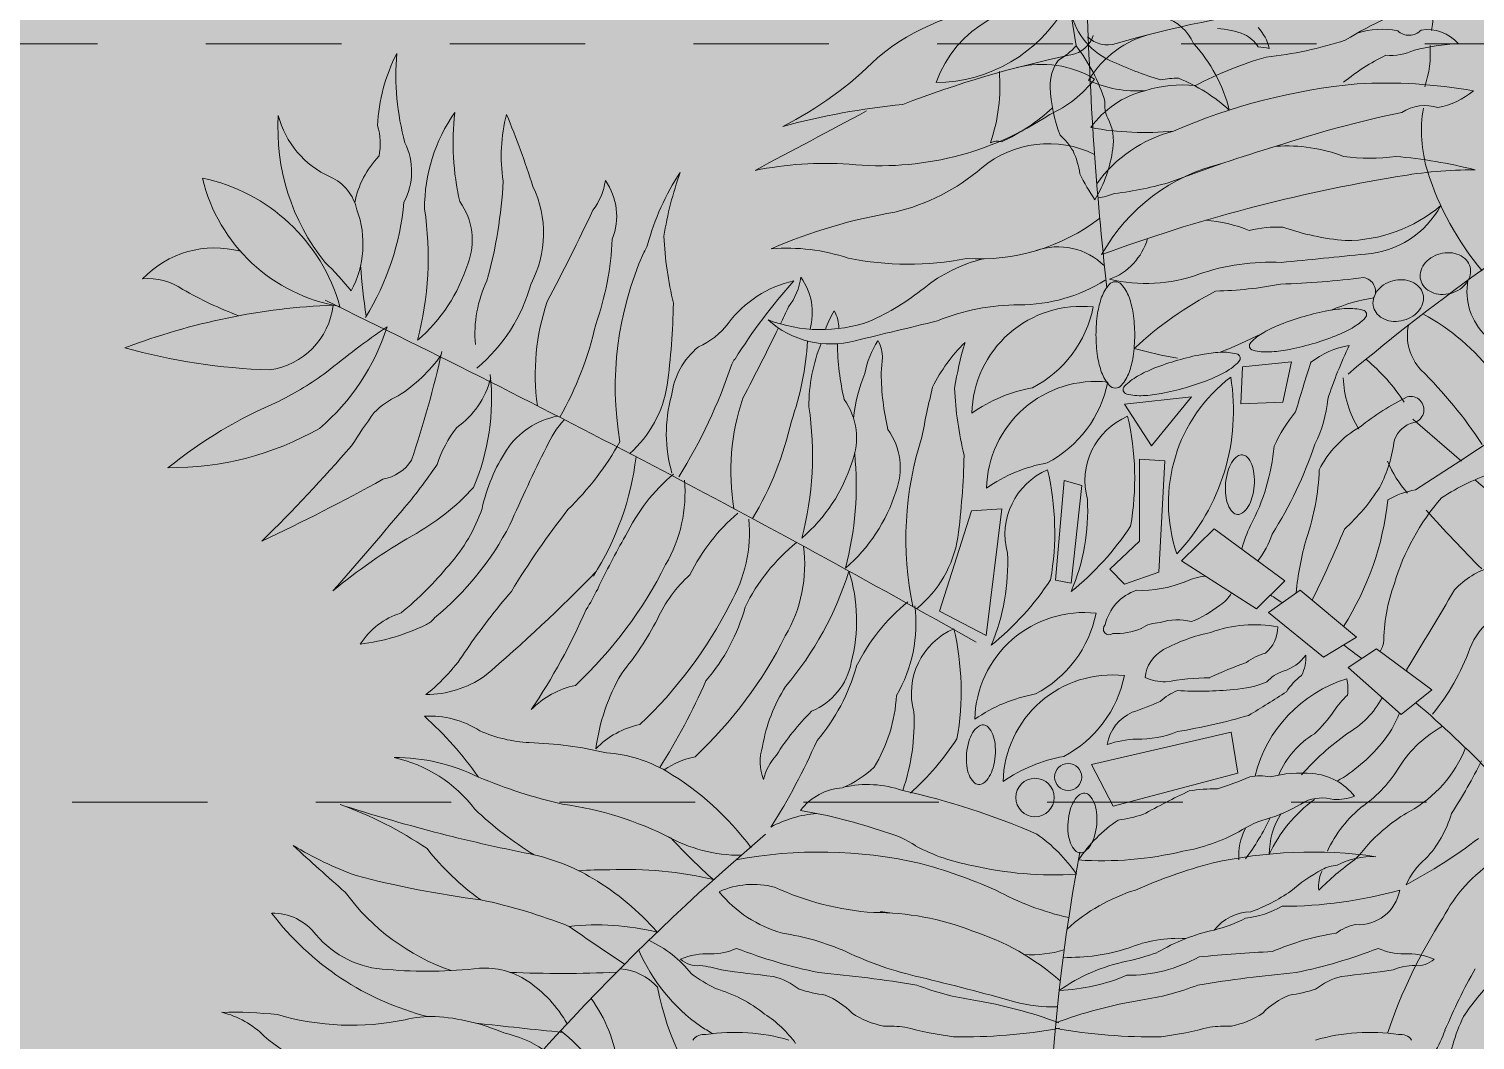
# Model space of a CAD drawing. Header units: millimetres. Extents: x -9564 to 494436, y -140371 to 4257.
# Drawn here: x -5.718 to -4.383, y 113.273 to 114.207 of the extents above; entities that cross this region are included whole.
import ezdxf
from ezdxf.enums import TextEntityAlignment as Align

# ---------------------------------------------------------------- set-up
doc = ezdxf.new("R2010")
doc.units = ezdxf.units.MM
doc.header["$MEASUREMENT"] = 0
doc.linetypes.add('HIDDEN2', pattern=[0.1875, 0.125, -0.0625])
for name, color, linetype, lineweight in [('8', 8, 'Continuous', 5), ('AS', 8, 'HIDDEN2', 5), ('HATCH', 8, 'Continuous', 13), ('XR-KOP A3_MOZART$0$A-TXTKOP', 3, 'Continuous', 5)]:
    doc.layers.add(name, color=color, linetype=linetype, lineweight=lineweight)
doc.styles.add('HAND', font='ROMAND.SHX', dxfattribs={"width": 0.8, "height": 250})
doc.styles.add('XR-KOP A3_MOZART$0$ROMAND', font='romand.shx', dxfattribs={"height": 2, "bigfont": 'bigfont.shx'})

# ---------------------------------------------------------------- blocks, each defined once
blk = doc.blocks.new('TREE03')
at = {"layer": 'HATCH'}
for p, q in [((5.195, 9.449), (5.282, 11.355)), ((5.282, 11.355), (7.795, 11.615)), ((7.795, 11.615), (7.362, 9.535)), ((2.659, 9.815), (-0.785, 9.432)), ((0.593, 7.289), (2.659, 9.815)), ((-0.785, 9.432), (0.593, 7.289)), ((7.362, 9.535), (5.195, 9.449)), ((14.035, 8.669), (16.549, 6.502)), ((-0.019, 6.601), (1.282, 6.524)), ((-0.019, 2.392), (-0.019, 6.601)), ((1.282, 6.524), (0.976, 0.785)), ((-3.891, 5.502), (-4.343, 0.384)), ((-2.988, 5.251), (-3.891, 5.502)), ((-3.54, 0.233), (-2.988, 5.251)), ((-10.314, -1.222), (-8.658, 3.946)), ((-8.658, 3.946), (-7.102, 4.047)), ((-7.102, 4.047), (-7.905, -2.476)), ((2.133, 1.382), (3.827, 3.015)), ((3.827, 3.015), (7.456, 0.354)), ((-1.55, 0.938), (-0.019, 2.392)), ((-0.785, 0.173), (-1.55, 0.938)), ((0.976, 0.785), (-0.785, 0.173)), ((6.004, -1.098), (2.133, 1.382)), ((-4.343, 0.384), (-3.54, 0.233)), ((7.456, 0.354), (6.004, -1.098)), ((6.609, -1.279), (8.242, -0.13)), ((8.242, -0.13), (11.146, -2.549)), ((-7.905, -2.476), (-10.314, -1.222)), ((9.452, -3.578), (6.609, -1.279)), ((11.146, -2.549), (9.452, -3.578)), ((10.723, -4.122), (12.174, -3.154)), ((12.174, -3.154), (15.018, -5.271)), ((13.445, -6.541), (10.723, -4.122)), ((15.018, -5.271), (13.445, -6.541)), ((4.689, -7.444), (-2.486, -9.1)), ((5.04, -9.551), (4.689, -7.444)), ((-2.486, -9.1), (-1.382, -11.258)), ((-1.382, -11.258), (5.04, -9.551))]:
    blk.add_line(p, q, dxfattribs=at)
for points in [[(14.447, 15.815, 0.119964), (14.641, 15.462, 0.104948), (15.014, 15.196, 0.088944), (15.473, 15.087, 0.080201), (15.993, 15.141, 0.080201), (16.469, 15.356, 0.088944), (16.811, 15.682, 0.104948), (16.998, 16.1, 0.119964), (16.988, 16.502, 0.119964), (16.795, 16.854, 0.104948), (16.422, 17.12, 0.088944), (15.963, 17.229, 0.080201), (15.443, 17.175, 0.080201), (14.967, 16.96, 0.088944), (14.625, 16.634, 0.104948), (14.437, 16.217, 0.119964)], [(-2.258, 13.002, 0.037444), (-2.174, 11.883, 0.049921), (-1.966, 11.067, 0.093255), (-1.575, 10.407, 0.215661), (-1.262, 10.265, 0.215661), (-0.948, 10.407, 0.093255), (-0.557, 11.067, 0.049921), (-0.349, 11.883, 0.037444), (-0.265, 13.002, 0.037444), (-0.349, 14.121, 0.049921), (-0.557, 14.938, 0.093255), (-0.948, 15.597, 0.215661), (-1.262, 15.739, 0.215661), (-1.575, 15.597, 0.093255), (-1.966, 14.938, 0.049921), (-2.174, 14.121, 0.037444)], [(12.021, 14.428, 0.119964), (12.214, 14.076, 0.104948), (12.587, 13.809, 0.088944), (13.046, 13.7, 0.080201), (13.566, 13.754, 0.080201), (14.042, 13.969, 0.088944), (14.384, 14.295, 0.104948), (14.572, 14.713, 0.119964), (14.562, 15.115, 0.119964), (14.368, 15.467, 0.104948), (13.995, 15.733, 0.088944), (13.536, 15.842, 0.080201), (13.016, 15.788, 0.080201), (12.54, 15.573, 0.088944), (12.198, 15.248, 0.104948), (12.01, 14.83, 0.119964)], [(8.855, 12.535, 0.024378), (10.074, 12.954, 0.033607), (10.917, 13.357, 0.071679), (11.593, 13.878, 0.269423), (11.652, 14.113, 0.269423), (11.477, 14.28, 0.071679), (10.627, 14.36, 0.033607), (9.698, 14.251, 0.024378), (8.444, 13.953, 0.024378), (7.225, 13.535, 0.033607), (6.381, 13.131, 0.071679), (5.706, 12.611, 0.269423), (5.647, 12.376, 0.269423), (5.822, 12.208, 0.071679), (6.671, 12.129, 0.033607), (7.601, 12.238, 0.024378)], [(2.354, 10.282, 0.024378), (3.574, 10.7, 0.033607), (4.417, 11.104, 0.071679), (5.093, 11.625, 0.269423), (5.152, 11.86, 0.269423), (4.977, 12.027, 0.071679), (4.127, 12.106, 0.033607), (3.198, 11.997, 0.024378), (1.944, 11.7, 0.024378), (0.725, 11.282, 0.033607), (-0.119, 10.878, 0.071679), (-0.794, 10.357, 0.269423), (-0.853, 10.122, 0.269423), (-0.678, 9.955, 0.071679), (0.171, 9.875, 0.033607), (1.1, 9.984, 0.024378)], [(4.409, 5.36, 0.049118), (4.418, 4.734, 0.06291), (4.534, 4.259, 0.103199), (4.778, 3.879, 0.179861), (5.017, 3.767, 0.179861), (5.271, 3.838, 0.103199), (5.574, 4.172, 0.06291), (5.767, 4.622, 0.049118), (5.88, 5.238, 0.049118), (5.87, 5.863, 0.06291), (5.755, 6.339, 0.103199), (5.511, 6.718, 0.179861), (5.272, 6.831, 0.179861), (5.018, 6.759, 0.103199), (4.715, 6.425, 0.06291), (4.522, 5.976, 0.049118)], [(-8.913, -8.542, 0.049118), (-8.903, -9.168, 0.06291), (-8.787, -9.643, 0.103199), (-8.544, -10.023, 0.179861), (-8.305, -10.135, 0.179861), (-8.05, -10.064, 0.103199), (-7.747, -9.73, 0.06291), (-7.555, -9.28, 0.049118), (-7.442, -8.665, 0.049118), (-7.451, -8.039, 0.06291), (-7.567, -7.564, 0.103199), (-7.81, -7.184, 0.179861), (-8.05, -7.072, 0.179861), (-8.304, -7.143, 0.103199), (-8.607, -7.477, 0.06291), (-8.8, -7.927, 0.049118)], [(-3.694, -12.054, 0.049118), (-3.685, -12.68, 0.06291), (-3.569, -13.156, 0.103199), (-3.326, -13.535, 0.179861), (-3.087, -13.648, 0.179861), (-2.832, -13.576, 0.103199), (-2.529, -13.242, 0.06291), (-2.336, -12.793, 0.049118), (-2.223, -12.177, 0.049118), (-2.233, -11.551, 0.06291), (-2.349, -11.076, 0.103199), (-2.592, -10.696, 0.179861), (-2.831, -10.584, 0.179861), (-3.086, -10.655, 0.103199), (-3.389, -10.989, 0.06291), (-3.581, -11.439, 0.049118)]]:
    blk.add_lwpolyline(points, format="xyb", close=True, dxfattribs=at)
for centre, radius in [((-3.69, -9.752), 0.697), ((-5.396, -10.806), 0.988)]:
    blk.add_circle(centre, radius, dxfattribs=at)
for centre, radius, start, end in [((7.818, 29.964), 7.297, 349.69675, 10.30325), ((-6.258, 18.65), 11.253, 92.89899, 130.0309), ((170.687, 34.673), 173.458, 181.48413, 186.37077), ((14.41, -25.532), 55.763, 96.99224, 106.27607), ((20.358, 12.362), 18.594, 106.78337, 121.76749), ((87.294, -80.311), 119.163, 112.23141, 129.9934), ((-3.837, 28.903), 1.517, 281.14363, 341.26454), ((-1.66, 29.447), 1.517, 226.80733, 286.92825), ((1.853, 23.42), 5.227, 103.7888, 149.25676), ((12.471, 24.569), 4.165, 78.99098, 108.19963), ((13.852, 29.263), 0.842, 225.88884, 317.1217), ((14.793, 26.614), 2.101, 41.15103, 98.88106), ((4.533, 46.529), 19.326, 275.82661, 288.19742), ((12.849, 30.56), 3.176, 266.38652, 293.63035), ((17.089, 15.859), 12.158, 93.36662, 104.1265), ((9.598, 27.509), 5.345, 341.06181, 4.23573), ((-30.309, 23.386), 8.917, 152.66538, 177.46758), ((-24.817, 26.393), 13.457, 175.36281, 195.07866), ((-26.694, 40.341), 18.578, 296.60326, 315.26875), ((7.855, -27.17), 55.763, 101.79581, 111.07963), ((-5.035, 21.698), 5.227, 58.81512, 104.28308), ((12.175, 8.037), 20.086, 106.42723, 117.64706), ((17.456, 17.492), 11.004, 115.90754, 129.33334), ((-7.181, 29.942), 6.147, 294.44832, 322.13546), ((-0.133, 31.704), 6.147, 245.93641, 273.62355), ((1.462, 20.818), 4.903, 104.2546, 144.46708), ((2.181, 19.442), 6.423, 83.97377, 107.44794), ((13.97, -4.563), 30.607, 95.23897, 113.57567), ((12.675, 0.042), 25.918, 80.0462, 93.31793), ((14.602, 28.587), 3.953, 280.69108, 310.23766), ((-8.473, -12.882), 37.927, 95.64019, 105.13324), ((14.671, 22.616), 2.19, 72.34911, 123.00649), ((21.617, 23.503), 7.13, 170.53915, 196.76415), ((-33.346, 23.624), 10.998, 176.48456, 218.68932), ((-39.718, 25.48), 4.755, 194.38912, 246.02165), ((-28.173, 19.506), 8.627, 145.06609, 180.12409), ((-21.694, 22.91), 13.638, 173.53048, 192.92363), ((-24.503, 22.221), 8.352, 165.25434, 188.97639), ((-78.132, 5.548), 49.278, 17.84296, 22.42698), ((153126.074, -287250.128), 325543.588, 118.06114877, 118.06229272), ((-13.363, 37.445), 15.739, 264.17278, 303.67076), ((25.094, -31.469), 57.115, 101.73357, 108.45298), ((-42.304, 22.845), 3.226, 348.50147, 16.86304), ((0.247, 39.052), 15.633, 259.77816, 275.43806), ((3.499, 16.685), 7.031, 104.58799, 144.34805), ((-40.821, 21.411), 3.355, 331.94995, 26.19874), ((-4.693, 17.435), 5.404, 64.0586, 129.52676), ((28.269, -48.878), 74.676, 106.53556, 110.88952), ((7.552, 14.475), 8.252, 69.20613, 93.73157), ((-35.704, 18.885), 4.778, 136.04396, 168.86666), ((-16.159, 3.233), 18.594, 86.30439, 101.2885), ((-15.08, 29.683), 10.656, 283.44904, 310.69618), ((6.454, 12.454), 9.634, 103.08535, 150.94222), ((11.825, 31.928), 9.831, 262.14633, 277.85367), ((10.878, -3.579), 25.87, 75.75918, 84.92016), ((-39.72, 23.09), 8.74, 193.38149, 260.56173), ((-50.125, 11.943), 9.321, 15.72343, 78.2198), ((-42.675, 18.904), 2.456, 12.5715, 65.34729), ((-56.472, 22.162), 23.751, 344.43045, 356.99867), ((-30.751, 21.407), 3.285, 322.62511, 351.86805), ((-30.085, 19.112), 3.169, 338.20084, 35.28189), ((-12.9, 14.28), 12.872, 146.62299, 164.88496), ((-5.598, 14.999), 19.14, 160.58239, 170.73359), ((26.614, -60.335), 82.572, 99.31036, 110.25111), ((-3.066, 36.297), 16.111, 276.27675, 286.99156), ((17.242, -1.6), 23.096, 90, 99.93994), ((29.081, 25.933), 14.978, 197.42727, 219.99757), ((-36.223, 18.24), 5.548, 332.0351, 25.704), ((-2.652, 23.554), 3.538, 278.09931, 292.38106), ((-45.084, 17.685), 5.116, 331.82639, 20.04715), ((-51.6, 21.115), 13.8, 328.50543, 354.66812), ((-53.438, 16.995), 16.824, 345.29259, 8.52079), ((-37.736, 17.88), 3.388, 338.72266, 35.74402), ((-135.941, 70.39), 119.246, 332.17324, 334.69144), ((10.569, 25.458), 7.602, 270, 310.2621), ((11.26, 21.958), 4.808, 274.15795, 331.40811), ((-8.175, -7.245), 26.93, 99.46253, 113.60785), ((-8.263, 27.156), 10.242, 266.28463, 307.26025), ((2.905, 11.761), 7.153, 67.62013, 86.23858), ((-42.356, 18.596), 15.228, 340.61333, 357.51289), ((-6.261, 18.922), 18.247, 182.64277, 193.6146), ((-2.636, 18.822), 3.148, 289.88601, 344.15766), ((7.138, 12.037), 6.516, 88.02862, 103.39309), ((11.658, 30.656), 12.846, 250.46251, 265.13546), ((-47.593, 12.353), 5.126, 75.04931, 136.41234), ((-9.929, 10.327), 17.06, 156.08665, 189.51969), ((-26.714, 18.083), 1.457, 324.71882, 342.14586), ((-18.154, 7.564), 9.901, 71.50345, 94.66696), ((-4.206, 14.15), 3.385, 45.2338, 109.61313), ((-97.81, 1089.418), 1077.824, 275.5951, 275.826608), ((-53.715, 4.586), 16.936, 39.10987, 45.9075), ((-12.19, 18.352), 27.957, 183.6478, 189.0363), ((-42.725, 19.2), 8.536, 310.64798, 342.62185), ((-11.925, 32.035), 15.395, 258.42931, 281.23056), ((-6.227, 9.371), 7.763, 103.63025, 128.8772), ((6.706, 5.544), 11.2, 87.08903, 109.17191), ((-51.018, 12.759), 3.141, 55.38232, 95.25864), ((-27.805, 13.048), 6.403, 154.67776, 184.86038), ((-39.563, 17.861), 8.535, 309.70406, 344.91029), ((-16.541, 10.144), 5.781, 102.60475, 143.40614), ((4.841, -4.369), 30.314, 138.32764, 147.86212), ((-20.687, 16.434), 3.285, 322.62511, 351.86805), ((-20.022, 14.139), 3.169, 344.56501, 35.28189), ((-6.165, 22.733), 8.18, 269.70069, 302.36891), ((0.288, 23.829), 8.18, 256.90574, 289.57396), ((5.603, 62.999), 47.414, 271.97857, 277.15689), ((11.399, 15.239), 0.723, 332.81978, 81.09866), ((20.035, 15.245), 3.21, 169.65278, 226.16461), ((-39.71, 31.85), 19.056, 240.0159, 249.60627), ((-19.151, 25.424), 12.846, 294.13919, 308.81213), ((12.658, -1.608), 19.004, 117.45664, 132.97915), ((3.378, 35.945), 20.696, 271.43216, 280.75616), ((13.356, 6.239), 8.769, 98.61604, 113.5511), ((-40.142, -19.285), 33.847, 92.30861, 110.90434), ((-45.281, 14.964), 3.8, 277.75737, 353.50672), ((-292.692, -503.018), 575.336, 60.390043, 64.157867), ((-19.5, 10.972), 11.608, 161.12873, 188.0056), ((-63.89, 15.539), 39.905, 352.61214, 358.68952), ((-125.878, 65.417), 119.246, 334.22667, 334.69144), ((-11.983, 11.856), 4.43, 147.56399, 161.27533), ((-17.215, 13.368), 1.725, 358.74474, 30.0674), ((-6.188, 3.354), 11.2, 90.10273, 112.18562), ((-3.013, 8.839), 5.633, 83.79627, 178.57819), ((-8.31, 15.618), 6.023, 297.55389, 348.70884), ((-49.587, 16.868), 11.395, 310.39385, 342.40116), ((-15.171, -21.129), 41.816, 124.2828, 129.63035), ((-44.627, 17.251), 17.043, 330.14462, 347.42979), ((-24.352, 16.028), 3.998, 294.20473, 322.42832), ((-15.904, 17.345), 4.808, 227.86653, 285.11669), ((-16.407, 20.877), 7.602, 249.01255, 289.27465), ((-265.313, 1060.975), 1077.824, 283.448037, 283.679545), ((16.384, 12.981), 2.623, 168.59615, 222.39293), ((9.256, 4.188), 11.225, 36.96422, 61.79639), ((-125.878, 65.417), 119.246, 332.17324, 334.11608), ((-32.293, 13.623), 15.228, 340.61333, 356.47396), ((-10.019, 10.326), 4.187, 145.56716, 170.41401), ((-14.965, 11.829), 1.725, 358.74474, 30.0674), ((-9.666, 46.01), 36.602, 292.1376, 295.7388), ((-43.732, 43.018), 31.836, 254.53828, 268.1338), ((-42.317, 16.455), 7.793, 302.27191, 324.82347), ((-91.635, 24.689), 57.122, 341.49626, 347.3143), ((-20.327, 9.434), 3.792, 128.98742, 173.47186), ((-8.401, 9.324), 8.627, 157.94792, 180.12409), ((-1.922, 12.727), 13.638, 180.74504, 192.92363), ((-2.949, 6.461), 8.626, 134.50168, 153.43562), ((9.354, 7.171), 19.14, 163.63792, 170.73359), ((7.638, 42.78), 31.5, 255.40663, 259.57831), ((11.463, 8.231), 4.286, 99.26434, 128.65821), ((30.784, 2.856), 22.197, 154.35772, 162.03721), ((-47.151, 20.268), 27.59, 328.11164, 341.4584), ((-20.444, 11.333), 0.572, 132.29474, 163.6644), ((0.257, 10.202), 13.591, 173.28487, 176.59145), ((117.406, -22.869), 113.951, 162.40424, 163.73892), ((5.531, 4.316), 9.611, 32.88758, 50.62668), ((-1.271, -4.917), 22.521, 33.05168, 45.74075), ((-52.254, 25.431), 17.732, 296.7414, 305.95356), ((-37.643, 11.831), 4.375, 304.79227, 345.98795), ((-44.897, 9.705), 11.548, 336.79149, 6.23002), ((-6.152, 7.784), 8.627, 157.94792, 173.88522), ((0.327, 11.188), 13.638, 180.74504, 192.92363), ((-2.26, 4.975), 5.633, 83.79627, 178.57819), ((-7.558, 11.755), 6.023, 297.55389, 348.70884), ((9.625, 4.354), 8.155, 127.36794, 198.73508), ((-5.956, 9.102), 10.771, 316.84322, 9.2598), ((15.908, 10.992), 5.447, 182.05501, 211.4694), ((-36.472, 6.147), 4.083, 114.36398, 135.61271), ((-30.169, 11.345), 5.927, 311.43666, 350.90527), ((-17.113, 7.914), 7.249, 164.38688, 196.26825), ((-9.437, 5.999), 11.608, 161.12873, 189.60031), ((-17.965, 7.697), 3.388, 338.72266, 35.74402), ((38.154, -1.375), 50.2, 166.52951, 169.5366), ((8.692, 11.094), 18.247, 182.64277, 193.6146), ((-4.092, 2.447), 7.962, 100.36504, 124.87656), ((3.087, 10.328), 6.613, 333.54812, 354.55936), ((19.303, -1.589), 12.679, 115.95003, 128.98939), ((13.928, 9.151), 0.683, 283.33127, 104.74276), ((-34.907, -12.534), 24.03, 112.94366, 128.90366), ((-13.479, -9.895), 32.071, 143.89583, 147.57607), ((-33.666, 6.812), 16.824, 345.29259, 8.52079), ((13.712, 4.249), 7.444, 139.95, 156.0363), ((-49.868, 21.698), 15.532, 269.51622, 299.57011), ((-29.757, 4.148), 6.766, 142.81222, 161.11473), ((-29.193, 4.822), 4.071, 100.76101, 146.34302), ((-25.482, 4.962), 5.531, 138.24908, 155.85135), ((-34.564, 12.278), 17.043, 329.19186, 347.42979), ((0.809, 5.485), 3.633, 113.35521, 195.16261), ((-14.504, 5.612), 14.238, 350.07359, 13.02278), ((13.895, 3.724), 5.219, 119.50069, 153.43364), ((14.391, 7.142), 1.379, 102.80356, 160.46027), ((-39.71, 14.659), 14.8, 314.03373, 331.09415), ((-15.716, 6.158), 3.388, 338.72266, 35.74402), ((5.023, 2.499), 17.06, 162.10172, 191.76379), ((5.825, 8.512), 7.324, 332.80186, 352.87458), ((279.734, -399.617), 484.002, 122.61893, 123.27497), ((-105.495, 63.715), 86.026, 314.53331, 319.02136), ((-24.969, 2.128), 9.08, 146.96316, 167.65891), ((48.387, -32.331), 88.275, 153.37884, 156.24445), ((-40.466, 8.472), 14.651, 327.45363, 353.17489), ((-31.417, 5.273), 16.824, 345.29259, 5.55113), ((-48.938, 7.712), 39.905, 352.61214, 358.68952), ((-4.068, 8.313), 11.026, 332.29918, 354.58489), ((-10.903, 14.02), 20.986, 327.5067, 341.56407), ((-39.346, 7.777), 2.239, 280.28085, 327.09187), ((-54.344, 18.3), 21.767, 318.82806, 326.66587), ((-22.954, 9.017), 8.536, 310.64798, 342.62185), ((-3.339, -1.417), 7.962, 100.36504, 124.87656), ((-3.306, 2.725), 3.633, 113.35521, 195.16261), ((-18.618, 2.852), 14.238, 350.07359, 13.02278), ((-2.687, 6.463), 11.922, 340.70893, 358.05057), ((18.409, 8.933), 6.173, 203.19764, 221.35127), ((-90.324, 98.292), 106.002, 295.21643, 298.99216), ((-17.636, -1.641), 9.82, 130.35774, 154.0115), ((-30.698, 4.862), 7.299, 329.68715, 5.25245), ((22.141, -5.631), 12.205, 108.43397, 122.84549), ((2.941, -11.612), 22.338, 39.35271, 50.19313), ((-43.229, 13.246), 12.062, 298.67394, 317.87017), ((-20.705, 7.478), 8.536, 310.64798, 342.62185), ((-13.397, 3.986), 10.713, 336.94256, 2.93572), ((-2.433, 6.179), 15.285, 327.66505, 353.73789), ((3.623, 10.658), 10.302, 312.01557, 327.77637), ((14.884, 0.902), 4.188, 99.63688, 120.46411), ((24.371, -3.121), 11.759, 138.81245, 163.5632), ((-183.056, 124.758), 188.793, 318.56715, 320.22384), ((-41.907, 6.833), 8.528, 318.27763, 341.08326), ((7.103, -24.303), 46.22, 142.21058, 148.56761), ((-14.321, -3.654), 9.82, 130.35774, 154.0115), ((67.818, 51.177), 71.03, 221.63223, 224.99577), ((-46.054, 10.314), 15.375, 309.46447, 332.56425), ((-27.383, 2.849), 7.299, 329.68715, 5.25245), ((-12.669, 11.165), 14.585, 308.75115, 326.7005), ((10.995, 0.51), 5.938, 153.20133, 165.68728), ((-38.147, 22.93), 52.587, 333.36577, 337.73352), ((-23.079, -22.286), 28.787, 119.92773, 129.81557), ((10.175, -18.227), 42.174, 150.31007, 154.50846), ((-11.48, -5.311), 9.82, 128.98698, 154.0115), ((-15.216, 3.517), 5.927, 309.0158, 350.90527), ((2.721, 4.043), 4.279, 321.40239, 342.34893), ((24.517, -1.928), 16.562, 164.40491, 174.26874), ((-24.542, 1.192), 7.299, 329.68715, 7.37139), ((-17.511, 1.226), 10.713, 336.94256, 2.93572), ((-49.762, 12.913), 18.45, 309.57122, 320.42203), ((-88.083, 59.185), 83.785, 310.45741, 315.84232), ((-44.256, 11.171), 22.232, 313.20158, 333.28878), ((-31.041, 5.819), 16.824, 319.58497, 342.81317), ((-23.11, -1.713), 8.536, 345.48392, 17.45778), ((19.343, -3.066), 4.316, 106.19217, 137.04296), ((-18.769, -4.31), 6.615, 131.4423, 156.03813), ((-16.784, 8.405), 14.585, 308.75115, 326.7005), ((0.054, 5.808), 5.955, 267.78109, 292.3788), ((3.903, -3.365), 3.994, 97.72271, 113.33362), ((21.883, -2.959), 9.343, 160.20008, 179.54944), ((-5.687, -23.057), 35.108, 139.3776, 145.52483), ((-41.136, 6.62), 14.839, 328.48362, 333.17571), ((-5.76, -8.372), 9.82, 128.98698, 154.0115), ((0.596, -2.46), 2.443, 108.43381, 167.19352), ((3.175, 0.584), 1.764, 301.53073, 330.93446), ((-26.397, -53.012), 62.173, 57.15666, 57.8225), ((-175.225, 111.891), 221.777, 328.43367, 329.66296), ((-36.865, -4.979), 3.844, 107.31827, 147.48521), ((-58.885, 12.177), 33.186, 326.20201, 336.34788), ((-40.941, 9.158), 22.232, 313.20158, 333.28878), ((-29.854, 1.638), 9.908, 319.41815, 344.5088), ((-18.822, -1.869), 7.299, 329.68715, 7.37139), ((-2.862, -6.917), 5.633, 83.79627, 178.57819), ((-8.16, -0.138), 6.023, 297.55389, 348.70884), ((0.648, 3.392), 5.521, 291.30203, 308.65795), ((-41.418, 7.742), 10.735, 277.02132, 296.06444), ((-37.141, -0.941), 1.057, 294.57031, 324.3675), ((-40.16, 6.497), 17.361, 320.98142, 332.1135), ((-8.123, -5.454), 3.633, 113.35521, 195.16261), ((-23.435, -5.327), 14.238, 350.07359, 13.02278), ((-1.584, -2.133), 0.295, 133.26185, 309.11377), ((-1.257, 1.129), 3.494, 267.69361, 292.40563), ((1.044, -3.553), 1.746, 90, 123.7401), ((1.94, -4.405), 2.748, 74.93247, 109.01714), ((5.877, -8.417), 6.503, 79.2164, 110.00429), ((5.314, -2.015), 1.78, 310.04481, 359.52723), ((20.442, -4.527), 3.736, 128.05928, 158.19728), ((-38.1, 7.501), 22.232, 313.20158, 333.28878), ((5.576, -11.397), 9.291, 101.94341, 118.02036), ((-26.397, -53.012), 62.173, 52.54157, 53.62291), ((10.476, -2.197), 2.176, 329.83802, 341.56407), ((-42.36, 1.699), 9.144, 307.97997, 327.71972), ((2.109, -4.812), 1.85, 119.05299, 174.5865), ((7.116, -5.927), 2.633, 104.44222, 128.28831), ((6.777, -2.24), 2.149, 286.06557, 325.00619), ((6.572, -3.609), 1.97, 332.23989, 3.98126), ((6.446, 0.619), 11.178, 320.32454, 340.35591), ((-17.385, -9.765), 10.708, 150.13974, 172.12075), ((-18.178, -3.228), 3.388, 292.36175, 349.38311), ((-24.134, -1.423), 9.908, 319.41815, 344.5088), ((12.217, -22.891), 20.186, 109.48134, 115.27625), ((7.913, -6.018), 1.797, 107.52448, 139.85215), ((17.693, -4.014), 3.961, 182.77278, 184.47302), ((-36.733, -0.21), 5.298, 270, 304.70144), ((-28.109, -9.408), 4.47, 101.98674, 135.67035), ((-52.728, 8.506), 33.186, 327.62342, 336.34788), ((-10.917, -9.662), 8.627, 147.98167, 170.15785), ((-1.407, -10.128), 5.633, 83.79627, 178.57819), ((-6.705, -3.349), 6.023, 297.55389, 348.70884), ((1.369, -2.022), 2.838, 247.1677, 269.05651), ((3.737, -17.841), 13.204, 90.60516, 100.5385), ((4.463, 0.331), 5.591, 273.64698, 291.8001), ((12.718, -11.375), 6.996, 107.22641, 166.04295), ((10.287, -7.146), 3.279, 126.97168, 146.9744), ((8.403, -5.203), 2.3, 351.81299, 12.80509), ((-20.498, -5.091), 7.991, 328.62774, 356.67943), ((-3.941, -13.309), 7.962, 100.36504, 124.87656), ((-3.921, 4.899), 11.848, 287.29526, 294.77721), ((3.125, -8.199), 3.132, 112.3788, 131.62855), ((3.005, 13.973), 19.307, 266.81431, 275.38896), ((-22.859, 40.848), 55.309, 300.96208, 303.33909), ((14.35, -9.343), 5.292, 133.90655, 145.66145), ((8.295, -3.385), 4.76, 299.59721, 331.25377), ((-26.397, -53.012), 62.173, 39.31406, 49.22855), ((-36.516, -11.307), 4.692, 56.89906, 93.59906), ((-48.882, -20.141), 18.123, 34.95203, 48.23458), ((-7.214, -15.975), 13.638, 135.18214, 147.36072), ((-22.328, -6.953), 10.713, 340.9639, 2.93572), ((0.504, -8.428), 2.207, 114.14412, 170.89985), ((-3.365, 24.371), 32.222, 279.46171, 286.14518), ((4.215, -2.427), 6.978, 313.0823, 325.71135), ((8.66, -4.721), 5.006, 318.72951, 339.66609), ((-31.018, -0.696), 7.297, 246.27782, 266.88432), ((-24.794, -11.42), 4.47, 101.98674, 135.67035), ((-0.079, -2.41), 5.392, 268.96612, 291.90748), ((18.58, -12.583), 6.222, 118.95075, 146.93403), ((-32.079, -28.332), 20.362, 76.8421, 88.13047), ((-47.008, 5.445), 33.186, 327.62342, 336.34788), ((-21.6, 0.226), 14.585, 312.16914, 326.7005), ((-0.054, -12.647), 4.847, 91.44614, 109.53546), ((11.375, -11.453), 4.601, 121.3554, 156.69737), ((19.448, -19.595), 14.939, 126.09647, 138.17493), ((5.931, -2.723), 8.381, 300.20159, 320.76668), ((-39.897, -15.72), 7.137, 37.15771, 77.57319), ((-38.327, -18.424), 9.673, 63.61361, 90.20733), ((-27.936, -15.618), 7.13, 59.81692, 86.04192), ((-21.953, -13.078), 4.47, 101.98674, 124.31684), ((-17.014, -8.954), 2.522, 162.3021, 201.54268), ((-16.497, -10.577), 2.947, 138.3528, 166.31697), ((-2.486, -16.52), 7.962, 100.36504, 124.87656), ((10.801, -5.912), 6.39, 298.65552, 338.56178), ((-7.567, 3.647), 28.111, 327.07962, 333.45416), ((-32.031, -22.314), 14.978, 36.5835, 59.1538), ((-17.427, -5.247), 5.486, 292.8385, 313.14138), ((8.261, -15.809), 6.262, 84.41635, 104.38048), ((8.673, -12.536), 2.966, 37.21548, 86.18618), ((7.515, -5.706), 6.809, 305.59962, 329.23561), ((-23.742, 14.916), 26.733, 247.37147, 257.1274), ((-15.1, -13.263), 2.966, 93.81382, 142.78452), ((-14.008, -15.565), 5.428, 70.55065, 103.1349), ((3.994, -19.901), 9.547, 90.05124, 98.74559), ((-0.264, 3.814), 14.791, 286.6982, 293.57195), ((6.178, -12.248), 2.56, 78.11211, 101.88789), ((-32.092, -28.514), 17.533, 62.9356, 82.15239), ((-20.206, -46.771), 37.196, 66.38735, 77.57203), ((19.198, -45.963), 39.211, 115.13503, 119.05299), ((13.261, -16.809), 7.289, 125.95757, 155.09378), ((4.434, -4.695), 7.51, 287.60923, 302.61752), ((9.384, -13.037), 2.21, 74.35874, 114.11349), ((10.066, -8.03), 2.88, 268.29146, 289.65262), ((-14.351, 71.728), 87.117, 252.0892, 258.73503), ((-47.89, -30.022), 20.025, 55.92515, 70.31068), ((-21.211, 2.309), 18.899, 226.54402, 238.21288), ((-16.113, -17.639), 6.038, 94.89797, 118.35548), ((-21.897, -37.764), 26.666, 70.8126, 80.42644), ((-2.401, -2.995), 9.06, 278.12957, 286.3984), ((8.017, -16.934), 5.248, 104.46937, 123.81887), ((-3.992, -6.818), 11.823, 322.82927, 334.79741), ((10.813, -13.802), 4.164, 148.56874, 179.14055), ((15.309, -16.137), 6.216, 128.0452, 155.63666), ((18.475, -19.443), 9.167, 120.18933, 137.2275), ((10.455, -9.991), 5.811, 316.89753, 343.60943), ((-14.444, -17.66), 5.248, 56.18113, 75.53063), ((3.272, -18.359), 7.759, 124.47654, 145.98876), ((0.516, -4.011), 9.711, 280.04461, 298.14002), ((7.836, -13.745), 2.753, 150.94378, 185.67597), ((-33.941, 2.648), 18.6, 238.88327, 249.93969), ((32.151, 68.294), 111.286, 227.13601, 228.98749), ((57.803, -103.594), 119.163, 130.28804, 144.34966), ((-20.533, -5.967), 7.813, 240.60919, 270.15559), ((-3.153, 6.333), 28.448, 222.53934, 228.67345), ((-6.944, -4.738), 9.711, 241.85998, 259.95539), ((-9.699, -19.086), 7.759, 34.01124, 55.52346), ((6.836, -9.564), 6.12, 313.31342, 323.33932), ((1.974, 7.068), 25.249, 297.67052, 307.71), ((-26.018, -5.041), 13.562, 218.23926, 234.41789), ((-33.432, -23.732), 10.231, 58.85471, 78.3707), ((-16.475, -36.831), 23.219, 77.26442, 100.69001), ((89.934, -31.185), 94.663, 169.30755, 190.06626), ((-1.965, 4.123), 18.182, 266.23341, 283.27555), ((8.827, -36.831), 23.219, 81.78512, 102.73558), ((19.598, -25.966), 14.701, 125.62635, 134.9981), ((11.97, -17.782), 3.936, 87.45536, 117.60064), ((17.01, -16.736), 3.612, 129.8037, 156.45285), ((22.469, -20.528), 7.728, 122.59861, 152.95594), ((-27.466, 34.152), 50.634, 255.29394, 262.68949), ((-27.301, -36.296), 21.777, 89.92711, 94.12463), ((-26.472, -34.266), 19.763, 76.70414, 92.32331), ((-18.223, -39.977), 26.692, 66.11491, 75.09185), ((-4.462, 3.397), 18.182, 256.72445, 273.76659), ((10.575, -39.977), 26.692, 104.90815, 113.88509), ((13.599, -22.371), 8.921, 118.29917, 130.88186), ((11.153, -15.382), 1.959, 155.55461, 185.51951), ((10.275, -16.213), 1.923, 93.81382, 118.07496), ((-34.919, -26.46), 13.335, 40.85105, 59.44715), ((-19.892, -19.509), 4.234, 74.92881, 114.44225), ((-12.675, -2.189), 14.576, 245.19231, 265.99649), ((-0.329, -2.479), 14.887, 241.57351, 257.07474), ((2.538, -24.51), 9.358, 107.21699, 132.17515), ((7.316, 5.995), 22.398, 270, 285.67002), ((11.252, -15.208), 2.144, 265.66773, 350.27179), ((-31.722, -9.007), 11.328, 216.08334, 250.90872), ((-39.667, -43.46), 27.988, 68.39864, 78.12898), ((-16.64, -11.583), 6.451, 219.13285, 254.23086), ((2.89, -8.668), 8.493, 289.3689, 304.99023), ((-44.634, -19.585), 2.832, 37.49318, 90.61518), ((-33.043, -7.946), 14.582, 217.15447, 255.72055), ((-13.582, -30.239), 13.51, 68.54907, 90.46959), ((-13.457, -19.245), 2.566, 76.62153, 87.70954), ((5.809, -19.245), 2.566, 92.29046, 140.8366), ((2.189, -10.899), 6.92, 283.62612, 297.91586), ((4.884, -12.107), 4.937, 276.33977, 299.51384), ((37.709, -31.281), 26.325, 147.18193, 161.42771), ((-27.948, -30.449), 13.088, 76.22827, 96.20934), ((57.887, 107.116), 152.074, 234.98886, 236.28998), ((-20.283, -30.504), 12.853, 66.30935, 81.54553), ((-12.491, -29.75), 12.683, 48.54623, 72.33026), ((5.959, -27.319), 9.928, 102.44448, 120.78248), ((11.981, -30.504), 12.853, 98.45447, 113.69065), ((11.618, -19.88), 2.588, 101.76753, 126.15463), ((-38.539, -14.638), 5.019, 219.95129, 267.94799), ((-27.722, -23.53), 5.91, 38.11968, 65.43112), ((-22.039, -15.692), 3.153, 269.30874, 294.22632), ((-11.265, 5.764), 26.113, 248.71273, 258.38075), ((-3.663, -9.001), 10.033, 268.38738, 287.79694), ((1.989, -24.967), 6.915, 86.84703, 111.959), ((2.775, 5.764), 26.113, 281.61925, 291.28727), ((13.55, -15.692), 3.153, 245.77368, 270.69126), ((-17.054, -14.832), 9.534, 203.699, 234.35213), ((-22.188, -22.716), 3.873, 88.36353, 111.8845), ((-22.743, -18.124), 1.337, 228.36835, 274.76403), ((-7.466, -2.747), 17.725, 244.41974, 257.48222), ((-5.573, -13.057), 5.839, 266.30682, 286.6953), ((1.134, -28.166), 9.114, 101.45336, 125.43897), ((-4.206, -3.937), 15.699, 282.99378, 288.895), ((-0.658, -12.227), 7.728, 269.86389, 298.60886), ((9.468, -80.595), 61.917, 92.45387, 95.95629), ((13.698, -22.716), 3.873, 68.1155, 91.63647), ((14.254, -18.124), 1.337, 265.23597, 311.63165), ((-36.668, 3.052), 22.798, 264.83922, 276.79316), ((-33.732, -23.613), 4.034, 56.66634, 93.39997), ((-29.751, 42.403), 62.263, 267.55715, 272.60704), ((-26.94, -22.452), 2.838, 41.51319, 86.06264), ((-15.963, -9.646), 12.463, 235.22123, 241.88797), ((-23.209, -25.229), 5.802, 73.09225, 84.28935), ((-12.245, 43.718), 64.07, 261.67489, 264.07601), ((-19.691, -23.341), 3.433, 50.90829, 75.96465), ((-23.329, -93.665), 74.163, 80.80394, 84.73582), ((-49.252, -176.22), 160.714, 74.55166, 76.34339), ((-4.502, -10.979), 9.758, 272.15347, 293.08376), ((14.839, -93.665), 74.163, 95.26418, 99.19606), ((11.201, -23.341), 3.433, 104.03535, 129.09171), ((3.756, 43.718), 64.07, 275.92399, 278.32511), ((14.04, -21.827), 2.373, 87.51061, 115.10779), ((42.506, -33.993), 29.058, 150.35998, 157.31388), ((-35.135, -25.671), 6.525, 29.60332, 56.30146), ((-10.731, -17.884), 14.337, 190.80019, 222.36958), ((-23.831, -27.59), 7.232, 51.2354, 73.98532), ((-14.964, -12.35), 8.712, 252.89834, 261.96792), ((-6.682, -8.259), 13.104, 248.53792, 261.87043), ((-1.808, -8.259), 13.104, 278.12957, 291.46208), ((6.475, -12.35), 8.712, 278.03208, 287.10166), ((26.898, -28.887), 12.307, 135.00056, 146.42763), ((-34.593, -25.728), 7.837, 8.22237, 35.76855), ((-17.626, -24.619), 3.918, 43.98605, 68.37182), ((-12.543, -45.068), 24.171, 69.73074, 80.45437), ((-4.372, -13.581), 8.005, 255.00605, 270.93858), ((4.054, -45.068), 24.171, 99.54563, 110.26926), ((9.136, -24.619), 3.918, 111.62818, 136.01395), ((-46.648, -42.539), 20.686, 83.64345, 91.59716), ((-48.337, -26.387), 4.661, 45.08084, 76.19529), ((-40.552, -8.949), 13.576, 253.71912, 281.70588), ((-36.437, -27.65), 5.576, 88.1828, 104.12378), ((-36.856, -32.415), 10.356, 66.45797, 86.70417), ((-22.394, -26.808), 5.757, 35.52911, 57.52635), ((-12.409, -18.381), 4.257, 235.71489, 259.32892), ((3.919, -18.381), 4.257, 280.67108, 304.28511), ((25.958, -26.443), 10.285, 154.90562, 172.13581), ((5.781, 332.589), 357.246, 263.58201, 264.30207), ((-33.907, -28.532), 5.735, 55.8502, 78.04964), ((-37.336, -32.027), 11.914, 29.6974, 50.71925), ((-22.436, -23.678), 0.679, 80.53829, 144.69874), ((-30.112, -35.57), 15.001, 57.19639, 59.99621), ((-20.814, -32.791), 9.899, 73.79199, 98.77792), ((-13.197, -33.693), 11.129, 84.27557, 90), ((-6.985, -3.601), 19.691, 254.98259, 262.39901), ((-9.041, 4.039), 27.163, 268.84274, 280.38689), ((0.551, 4.039), 27.163, 259.61311, 271.15726), ((-1.505, -3.601), 19.691, 277.60099, 285.01741), ((4.707, -33.693), 11.129, 90, 95.72443), ((11.8, -32.791), 9.899, 81.22208, 106.20801), ((13.422, -23.678), 0.679, 35.30126, 99.46171), ((10.032, -20.803), 6.002, 328.36159, 340.70877), ((-39.533, -16.774), 8.381, 228.87193, 263.42357), ((-4.838, -51.622), 5.993, 78.08126, 160.50524), ((-10.58, -41.821), 7.802, 270.67407, 330.04783), ((-0.03, -45.196), 3.614, 188.93618, 245.22887), ((0.605, -48.514), 2.334, 22.8392, 73.41555), ((3.84, -50.759), 3.922, 67.07169, 87.87517), ((4.444, -48.334), 2.254, 12.03106, 43.26956), ((-2.911, -52.864), 7.73, 13.66409, 42.84418), ((4.717, -48.601), 1.593, 30.81544, 65.88773), ((-6.212, -45.008), 4.007, 300.0138, 317.19617), ((-10.553, -53.298), 9.166, 17.26911, 37.39963), ((6.071, -49.944), 2.159, 74.47861, 89.59854), ((-16.387, -49.768), 9.187, 341.20876, 4.5386), ((-2.393, -49.768), 2.226, 144.59914, 182.38638), ((6.416, -31.619), 18.644, 244.72234, 253.34794), ((1.833, -52.819), 3.423, 87.39792, 102.81591), ((-1.167, -57.331), 8.536, 47.49481, 68.30218), ((3.095, -49.536), 7.719, 182.41253, 201.12827), ((-0.312, -50.763), 1.5, 172.87368, 207.14589), ((-10.946, -44.084), 9.391, 294.02168, 313.34207), ((-3.926, -52.629), 2.567, 350.91612, 27.41189), ((-7.322, -53.426), 0.789, 75.37329, 117.75419), ((-6.816, -55.201), 3.957, 31.43426, 46.76379), ((-7.355, -54.972), 4.324, 8.74775, 25.11316), ((-8.285, -52.069), 6.961, 329.08437, 352.02894), ((5.158, -50.448), 9.101, 205.14298, 214.82944)]:
    blk.add_arc(centre, radius, start, end, dxfattribs=at)
blk = doc.blocks.new('*U39')
at = {"layer": 'HATCH', "xscale": 17.94037446682341, "yscale": 17.94037446682341, "zscale": 17.94037446682341}
blk.add_blockref('TREE03', (0, 0), dxfattribs=at)
blk = doc.blocks.new('as1')
at = {"layer": 'AS'}
for p, q in [((137.0131, 156.178), (158.5787, 156.178)), ((136.4396, 155.478), (158.5787, 155.478))]:
    blk.add_line(p, q, dxfattribs=at)
blk = doc.blocks.new('A$C2a879c63')
at = {"layer": '8', "transparency": 33554687}
h = blk.add_hatch(dxfattribs=at)
h.set_pattern_fill('GRASS', color=256, scale=0.005)
h.set_pattern_definition([(90, (-196.3025, -143.53514), (-0.08980256, 0.08980256), [0.0238125, -0.15579262]), (45, (-196.3025, -143.53514), (-0.08980256, 0.08980256), [0.0238125, -0.1031875]), (135, (-196.3025, -143.53514), (-0.08980256, -0.08980256), [0.0238125, -0.1031875])])
h.paths.add_polyline_path([(27.2258, 11.4873), (23.1308, 11.4873), (23.1308, 7.5373), (27.2258, 7.5373)])
h.paths.add_polyline_path([(27.2258, 12.1873), (23.1308, 12.1873), (23.1308, 11.4873), (27.2258, 11.4873)])
h.paths.add_polyline_path([(27.2258, 12.8873), (23.1308, 12.8873), (23.1308, 12.1873), (27.2258, 12.1873)])
h.paths.add_polyline_path([(27.2258, 14.6873), (23.1308, 14.6873), (23.1308, 12.8873), (27.2258, 12.8873)])
h.paths.add_polyline_path([(27.2258, 15.9873), (23.1308, 15.9873), (23.1308, 14.6873), (27.2258, 14.6873)])
h.paths.add_polyline_path([(27.2258, 18.1873), (23.1308, 18.1873), (23.1308, 15.9873), (27.2258, 15.9873)])
h.paths.add_polyline_path([(27.2258, 20.7873), (23.1308, 20.7873), (23.1308, 18.1873), (27.2258, 18.1873)])
h.paths.add_polyline_path([(27.2258, 21.5673), (23.1308, 21.5673), (23.1308, 20.7873), (27.2258, 20.7873)])
h.paths.add_polyline_path([(27.2258, 22.4373), (23.1308, 22.4373), (23.1308, 21.5673), (27.2258, 21.5673)])
h.paths.add_polyline_path([(27.2258, 23.0373), (23.1308, 23.0373), (23.1308, 22.4373), (27.2258, 22.4373)])
h.paths.add_polyline_path([(27.2258, 23.9373), (23.1308, 23.9373), (23.1308, 23.0373), (27.2258, 23.0373)])
h.paths.add_polyline_path([(27.2258, 25.3373), (23.1308, 25.3373), (23.1308, 23.9373), (27.2258, 23.9373)])
h.paths.add_polyline_path([(22.3207, 12.472), (23.6097, 12.472), (23.6097, 12.6745), (22.3207, 12.6745)], flags=9)
blk.add_blockref('as1', (-130.3025, -143.2907))
at = {"xscale": 0.001, "yscale": 0.001, "zscale": 0.001}
for p in [(24.2226, 13.7417), (24.2226, 12.3853)]:
    blk.add_blockref('*U39', p, dxfattribs=at)
at = {"color": 4, "style": 'HAND'}
for tag, height, rotation, p in [('DRY.WASHER', 0.054, 0, (11.9366, 24.9122)), ('PATIO', 0.135, 0, (20.9666, 21.5696)), ('GENSET', 0.135, 0, (18.2157, 17.1045)), ('PLANTERBOX', 0.135, 90, (22.169, 13.2959)), ('PLANTERBOX', 0.135, 0, (18.5224, 11.5633)), ('PATIO', 0.135, 0, (400.0395, 10.821)), ('CARPORT', 0.135, 0, (12.157, 9.7744)), ('CARPORT', 0.135, 0, (20.6202, 9.7744))]:
    blk.add_attdef(tag, text='', height=height, rotation=rotation, dxfattribs=at).set_placement(p, align=Align.MIDDLE)
at = {"layer": 'XR-KOP A3_MOZART$0$A-TXTKOP', "style": 'XR-KOP A3_MOZART$0$ROMAND'}
for tag, p in [('1:200', (37.0468, 3.1879)), ('1:100', (79.0468, 3.1879)), ('1:100', (121.0468, 3.1879)), ('1:100', (163.0468, 3.1879)), ('1:100', (205.0468, 3.1879)), ('1:100', (247.0468, 3.1879)), ('1:100', (289.0468, 3.1879)), ('1:100', (331.0468, 3.1879)), ('1:100', (373.0468, 3.1879)), ('1:100', (415.0468, 3.1879)), ('1:100', (457.0468, 3.1879)), ('1:100', (499.0468, 3.1879))]:
    blk.add_attdef(tag, text='', height=0.1296, dxfattribs=at).set_placement(p, align=Align.MIDDLE)

msp = doc.modelspace()

# ---------------------------------------------------------------- block references
msp.add_blockref('A$C2a879c63', (-28.9148, 101.3058))

doc.saveas('drawing.dxf')
